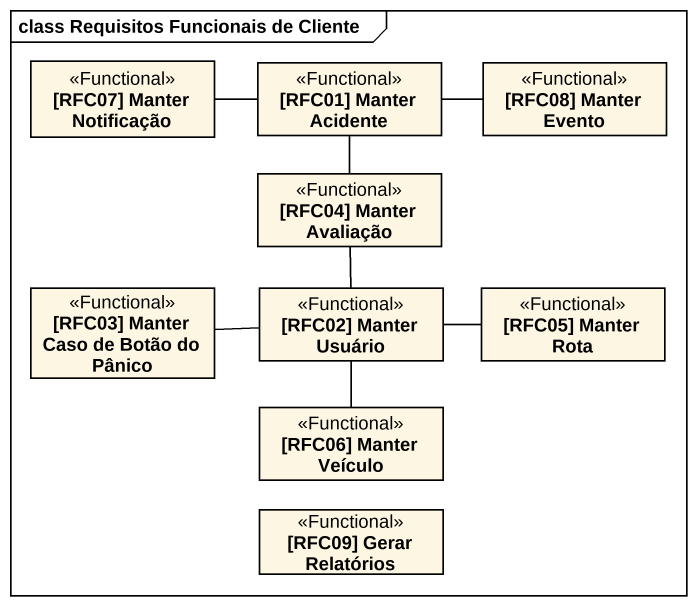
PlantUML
@startuml
mainframe class Requisitos Funcionais de Cliente
hide circle
hide empty members
class "[RFC07] Manter Notificação" as RFC07_Manter_Notificação <<Functional>>
class "[RFC01] Manter Acidente" as RFC01_Manter_Acidente <<Functional>>
class "[RFC08] Manter Evento" as RFC08_Manter_Evento <<Functional>>
class "[RFC04] Manter Avaliação" as RFC04_Manter_Avaliação <<Functional>>
class "[RFC03] Manter Caso de Botão do Pânico" as RFC03_Manter_Caso_de_Botão <<Functional>>
class "[RFC02] Manter Usuário" as RFC02_Manter_Usuário <<Functional>>
class "[RFC05] Manter Rota" as RFC05_Manter_Rota <<Functional>>
class "[RFC06] Manter Veículo" as RFC06_Manter_Veículo <<Functional>>
class "[RFC09] Gerar Relatórios" as RFC09_Gerar_Relatórios <<Functional>>
RFC01_Manter_Acidente -left- RFC07_Manter_Notificação
RFC01_Manter_Acidente -right- RFC08_Manter_Evento
RFC04_Manter_Avaliação -up- RFC01_Manter_Acidente
RFC03_Manter_Caso_de_Botão -right- RFC02_Manter_Usuário
RFC02_Manter_Usuário -up- RFC04_Manter_Avaliação
RFC02_Manter_Usuário -right- RFC05_Manter_Rota
RFC02_Manter_Usuário -- RFC06_Manter_Veículo
@enduml
